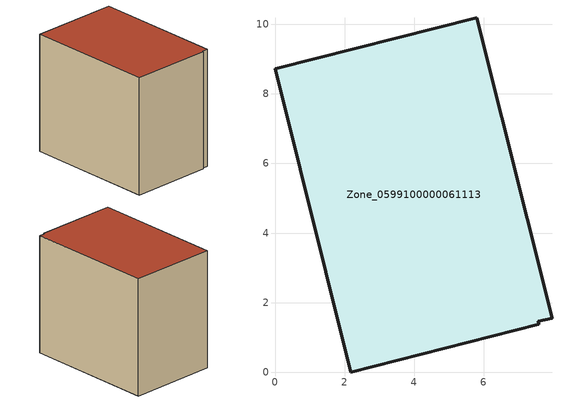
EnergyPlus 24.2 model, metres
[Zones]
Zone_0599100000061113
 floor ground (C_G): 7.97,1.55 7.58,1.46 7.59,1.37 2.18,0 0,8.72 5.81,10.19 z0
 wall outside (C_F): 7.97,1.55 5.81,10.19 0,8.72 2.18,0 7.59,1.37 7.58,1.46 7.97,1.55 z0:8.08
 roof outside (C_R): 7.58,1.46 7.97,1.55 5.81,10.19 0,8.72 2.18,0 7.59,1.37 z8.08
[BUILDING]
Pand.0599100000061113: North Axis=0; Terrain=City; Loads Convergence Tolerance Value=0.04; Temperature Convergence Tolerance Value=0.4; Solar Distribution=FullExterior; Maximum Number of Warmup Days=25; Minimum Number of Warmup Days=1
[Site:Location]
Rotterdam.The.Hague.AP_ZH_NLD Design_Conditions: Latitude=51.96; Longitude=4.45; Time Zone=1; Elevation=-4.5
[SITE:GROUNDTEMPERATURE:BUILDINGSURFACE]
18, 18, 18, 18, 18, 18, 18, 18, 18, 18, 18, 18
[MATERIAL] Thermal Absorptance=0.9; Solar Absorptance=0.7; Visible Absorptance=0.7
Name | Roughness | Thickness | Conductivity | Density | Specific Heat
G.TI.1965-1974 | MediumSmooth | 0.15 | 0.882353 | 540 | 1210
F.TI.1965-1974 | Rough | 0.3 | 0.697674 | 1920 | 840
R.TI.1965-1974 | MediumRough | 0.2 | 0.232558 | 1500 | 1000
[CONSTRUCTION]
C_G: G.TI.1965-1974
C_F: F.TI.1965-1974
C_R: R.TI.1965-1974
[ZONE]
Zone_0599100000061113: Type=1; Multiplier=1; Ceiling Height=Autocalculate; Volume=Autocalculate; Floor Area=autocalculate; Part of Total Floor Area=Yes
[ZONEINFILTRATION:DESIGNFLOWRATE]
Infil_Zone_0599100000061113: Zone or ZoneList or Space or SpaceList=Zone_0599100000061113; Schedule=AlwaysOn; Design Flow Rate Calculation Method=Flow/Area; Flow Rate per Floor Area=0.003; Constant Term Coefficient=1; Temperature Term Coefficient=0; Velocity Term Coefficient=0; Velocity Squared Term Coefficient=0
[HVACTEMPLATE:ZONE:IDEALLOADSAIRSYSTEM]
Zone_0599100000061113: Maximum Heating Supply Air Temperature=50; Minimum Cooling Supply Air Temperature=13; Maximum Heating Supply Air Humidity Ratio=0.0156; Minimum Cooling Supply Air Humidity Ratio=0.0077; Heating Limit=NoLimit; Cooling Limit=NoLimit; Dehumidification Control Type=ConstantSensibleHeatRatio; Cooling Sensible Heat Ratio=0.7; Dehumidification Setpoint=60; Humidification Control Type=None; Humidification Setpoint=30; Outdoor Air Method=None; Outdoor Air Flow Rate per Person=0.00944; Outdoor Air Flow Rate per Zone Floor Area=0; Outdoor Air Flow Rate per Zone=0; Demand Controlled Ventilation Type=None; Outdoor Air Economizer Type=NoEconomizer; Heat Recovery Type=None; Sensible Heat Recovery Effectiveness=0.7; Latent Heat Recovery Effectiveness=0.65
[ZONECONTROL:THERMOSTAT]
ThermostatControl_Zone_0599100000061113: Zone or ZoneList=Zone_0599100000061113; Control Type Schedule=DualSetpointControlType; Control 1=Thermostat_Zone_0599100000061113; Temperature Difference Between Cutout And Setpoint=0
[THERMOSTATSETPOINT:DUALSETPOINT]
Thermostat_Zone_0599100000061113: Heating Setpoint Temperature Schedule=HeatingSetpoint_Zone_0599100000061113; Cooling Setpoint Temperature Schedule=CoolingSetpoint_Zone_0599100000061113
[SCHEDULE:COMPACT]
HeatingSetpoint_Zone_0599100000061113: Through: 12/31, For: AllDays, Until: 24:00, 21
CoolingSetpoint_Zone_0599100000061113: Through: 12/31, For: AllDays, Until: 24:00, 24
DualSetpointControlType: Through: 12/31, For: AllDays, Until: 24:00, 4
AlwaysOn: Through: 12/31, For: AllDays, Until: 24:00, 1
